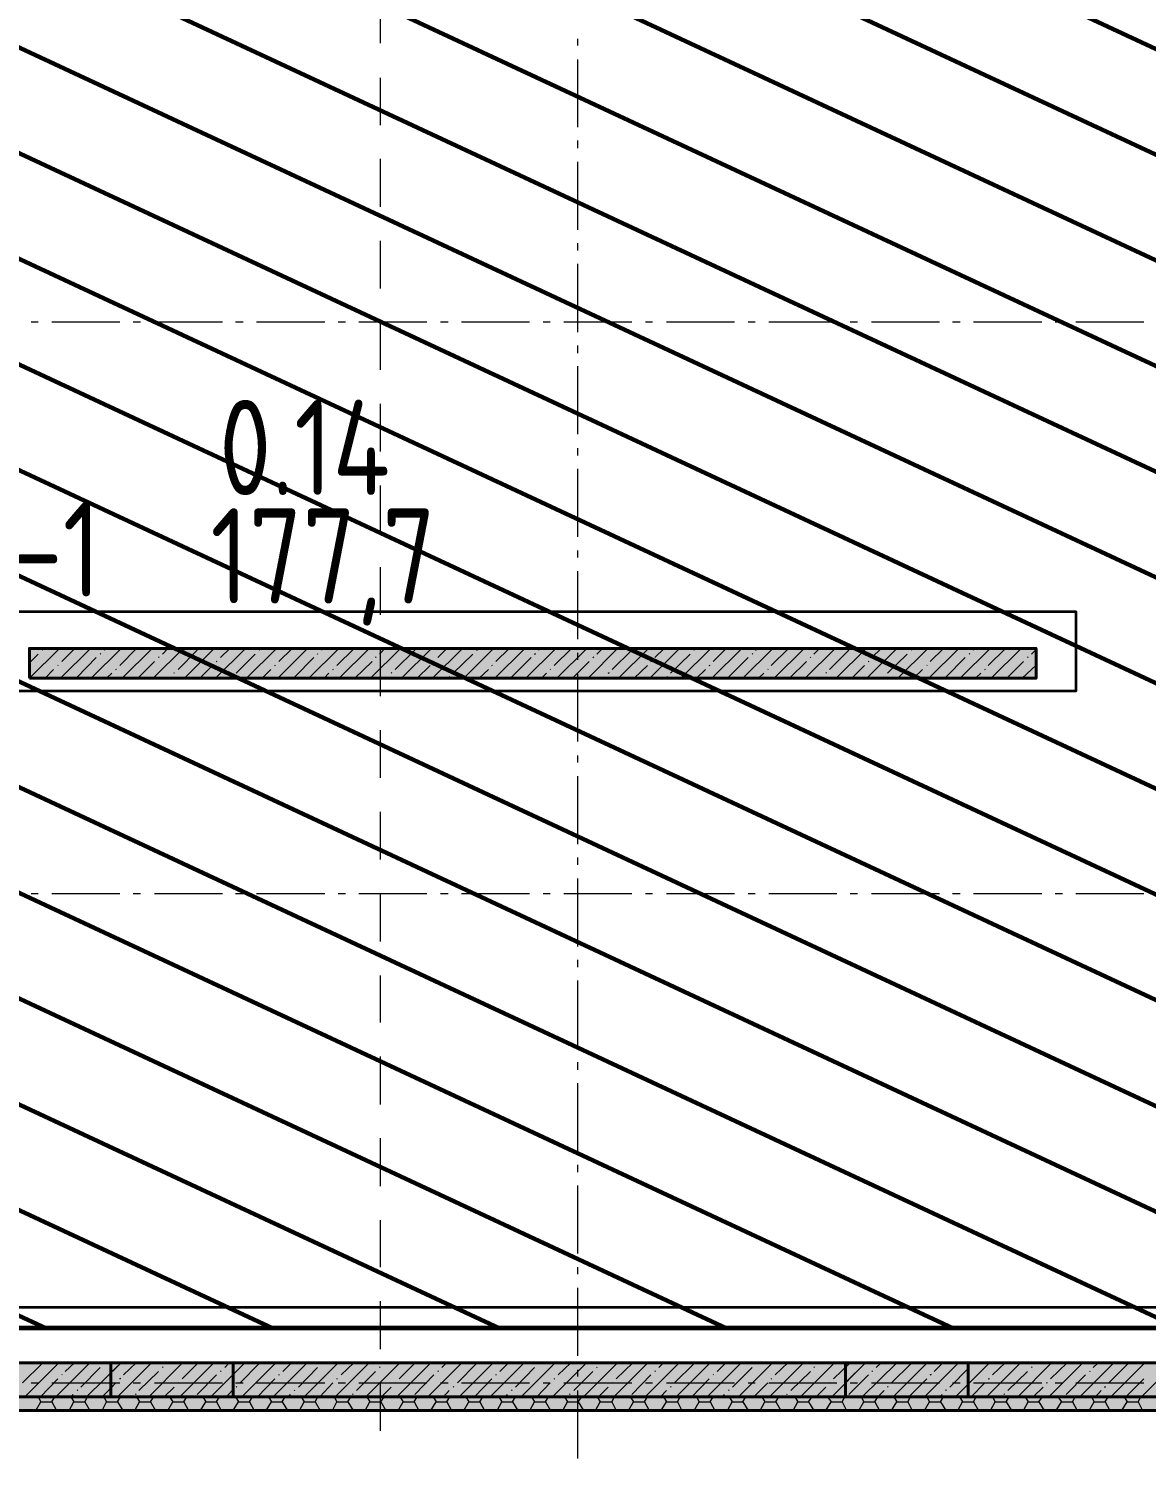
# Model space of a CAD drawing. Header units: millimetres. Extents: x -164500 to 426394, y -51911 to 102118.
# Drawn here: x -44215 to -35992, y 9 to 10530 of the extents above; entities that cross this region are included whole.
import ezdxf

# ---------------------------------------------------------------- set-up
doc = ezdxf.new("R2010")
doc.units = ezdxf.units.MM
doc.layers.add('0) шлифовка', color=5, linetype='Continuous', lineweight=60)
doc.layers.add('389 П-1', color=210, linetype='Continuous', lineweight=35)
doc.layers.add('PDF _Геометрия', color=7, linetype='Continuous', true_color=0x1f1f1f)
doc.layers.add('PDF _Сплошная заливка', color=7, linetype='Continuous', true_color=0xffffff)
doc.styles.get("Standard").update_dxf_attribs({"font": 'ГОСТ тип А.ttf'})
doc.linetypes.add('зигзаг', pattern='A,0.00254,-5.08,[131,ltypeshp.shx,S=5.08,R=0,X=-5.08,Y=0],-10.16,[131,ltypeshp.shx,S=5.08,R=180,X=5.08,Y=0],-5.08', length=20.32254)

msp = doc.modelspace()

# ---------------------------------------------------------------- hatches: boundary and pattern name
at = {"layer": '0) шлифовка', "true_color": 0x2776bb}
h = msp.add_hatch(dxfattribs=at)
h.set_pattern_fill('ANSI31', color=152, scale=222, angle=110)
h.set_pattern_definition([(155, (205553.1, 26879), (-297.8825, -638.811), [])])
h.paths.add_polyline_path([(-31300.449, 966.076), (-66546.826, 966.076), (-66546.826, 11069.754), (-31300.449, 11069.754)])
at = {"layer": 'PDF _Сплошная заливка', "linetype": 'зигзаг', "transparency": 33554559}
h = msp.add_hatch(color=256, dxfattribs=at)
h.paths.add_polyline_path([(-57120.962, 461.951), (-57120.962, 711.895), (-61624.195, 711.895), (-61624.195, 461.951)])
h.paths.add_polyline_path([(-53515.834, 711.895), (-53515.834, 461.951), (-31050.505, 461.951), (-31050.505, 711.895)])
h.paths.add_polyline_path([(-54418.175, 461.951), (-54418.175, 711.895), (-56218.621, 711.895), (-56218.621, 461.951)])

# ---------------------------------------------------------------- linework, layer by layer
at = {"layer": '0) шлифовка'}
msp.add_lwpolyline([(-31300.449, 966.076), (-66546.826, 966.076), (-66546.826, 11069.754), (-31300.449, 11069.754)], close=True, dxfattribs=at)
at = {"layer": '389 П-1'}
msp.add_lwpolyline([(-48510.899, 9751.818), (-48510.899, 10816.268), (-31637.678, 10816.268), (-31637.678, 1118.543), (-48510.899, 1118.543), (-48510.899, 8371.204)], dxfattribs=at)
msp.add_lwpolyline([(-44484.735, 5657.088), (-36509.832, 5657.088), (-36509.832, 6237.609), (-44484.735, 6237.609)], close=True, dxfattribs=at)
at = {"layer": 'PDF _Геометрия', "color": 7, "lineweight": 9}
for points in [[(-53448.052, 21978.339), (-31050.505, 21978.339), (-31050.505, 461.951), (-66805.243, 461.951)], [(-40175.589, 10404.649), (-40175.589, 10455.485)], [(-40175.589, 9803.088), (-40175.589, 10302.976)], [(-40175.589, 9650.579), (-40175.589, 9705.652)], [(-40175.589, 9049.019), (-40175.589, 9548.907)], [(-40175.589, 8896.51), (-40175.589, 8951.583)], [(-40175.589, 8294.95), (-40175.589, 8799.074)], [(-44195.879, 8371.204), (-44145.042, 8371.204)], [(-44043.37, 8371.204), (-43543.482, 8371.204)], [(-43446.046, 8371.204), (-43390.973, 8371.204)], [(-43289.301, 8371.204), (-42789.413, 8371.204)], [(-42691.977, 8371.204), (-42636.904, 8371.204)], [(-42539.468, 8371.204), (-42035.343, 8371.204)], [(-41937.908, 8371.204), (-41882.835, 8371.204)], [(-41785.399, 8371.204), (-41285.511, 8371.204)], [(-41183.838, 8371.204), (-41128.766, 8371.204)], [(-41031.33, 8371.204), (-40531.442, 8371.204)], [(-40429.769, 8371.204), (-40378.933, 8371.204)], [(-40277.261, 8371.204), (-39777.372, 8371.204)], [(-39675.7, 8371.204), (-39624.864, 8371.204)], [(-39523.192, 8371.204), (-39023.303, 8371.204)], [(-38921.631, 8371.204), (-38870.795, 8371.204)], [(-38769.123, 8371.204), (-38269.234, 8371.204)], [(-38171.798, 8371.204), (-38116.726, 8371.204)], [(-38015.054, 8371.204), (-37515.165, 8371.204)], [(-37417.729, 8371.204), (-37362.657, 8371.204)], [(-37265.221, 8371.204), (-36761.096, 8371.204)], [(-36663.66, 8371.204), (-36608.588, 8371.204)], [(-36511.152, 8371.204), (-36011.263, 8371.204)], [(-40175.589, 8142.441), (-40175.589, 8197.514)], [(-40175.589, 7545.117), (-40175.589, 8045.005)], [(-40175.589, 7388.372), (-40175.589, 7443.445)], [(-40175.589, 6791.048), (-40175.589, 7290.936)], [(-40175.589, 6638.539), (-40175.589, 6689.375)], [(-40175.589, 6036.979), (-40175.589, 6536.867)], [(-40175.589, 5884.47), (-40175.589, 5935.306)], [(-40175.589, 5282.909), (-40175.589, 5782.798)], [(-40175.589, 5130.401), (-40175.589, 5181.237)], [(-40175.589, 4528.84), (-40175.589, 5028.729)], [(-40175.589, 4376.332), (-40175.589, 4431.404)], [(-40175.589, 3774.771), (-40175.589, 4274.66)], [(-44195.879, 4164.515), (-44145.042, 4164.515)], [(-44043.37, 4164.515), (-43543.482, 4164.515)], [(-43446.046, 4164.515), (-43390.973, 4164.515)], [(-43289.301, 4164.515), (-42789.413, 4164.515)], [(-42691.977, 4164.515), (-42636.904, 4164.515)], [(-42539.468, 4164.515), (-42035.343, 4164.515)], [(-41937.908, 4164.515), (-41882.835, 4164.515)], [(-41785.399, 4164.515), (-41285.511, 4164.515)], [(-41183.838, 4164.515), (-41128.766, 4164.515)], [(-41031.33, 4164.515), (-40531.442, 4164.515)], [(-40429.769, 4164.515), (-40378.933, 4164.515)], [(-40277.261, 4164.515), (-39777.372, 4164.515)], [(-39675.7, 4164.515), (-39624.864, 4164.515)], [(-39523.192, 4164.515), (-39023.303, 4164.515)], [(-38921.631, 4164.515), (-38870.795, 4164.515)], [(-38769.123, 4164.515), (-38269.234, 4164.515)], [(-38171.798, 4164.515), (-38116.726, 4164.515)], [(-38015.054, 4164.515), (-37515.165, 4164.515)], [(-37417.729, 4164.515), (-37362.657, 4164.515)], [(-37265.221, 4164.515), (-36761.096, 4164.515)], [(-36663.66, 4164.515), (-36608.588, 4164.515)], [(-36511.152, 4164.515), (-36011.263, 4164.515)], [(-40175.589, 3622.263), (-40175.589, 3677.335)], [(-40175.589, 3020.702), (-40175.589, 3524.827)], [(-40175.589, 2868.194), (-40175.589, 2923.266)], [(-40175.589, 2270.869), (-40175.589, 2770.758)], [(-40175.589, 2114.125), (-40175.589, 2169.197)], [(-40175.589, 1516.8), (-40175.589, 2016.689)], [(-40175.589, 1364.292), (-40175.589, 1415.128)], [(-40175.589, 762.731), (-40175.589, 1262.62)], [(-40175.589, 610.223), (-40175.589, 661.059)], [(-44195.879, 563.623), (-44145.042, 563.623)], [(-44043.37, 563.623), (-43543.482, 563.623)], [(-43446.046, 563.623), (-43390.973, 563.623)], [(-43289.301, 563.623), (-42789.413, 563.623)], [(-42691.977, 563.623), (-42636.904, 563.623)], [(-42539.468, 563.623), (-42035.343, 563.623)], [(-41937.908, 563.623), (-41882.835, 563.623)], [(-41785.399, 563.623), (-41285.511, 563.623)], [(-41183.838, 563.623), (-41128.766, 563.623)], [(-41031.33, 563.623), (-40531.442, 563.623)], [(-40429.769, 563.623), (-40378.933, 563.623)], [(-40277.261, 563.623), (-39777.372, 563.623)], [(-39675.7, 563.623), (-39624.864, 563.623)], [(-39523.192, 563.623), (-39023.303, 563.623)], [(-38921.631, 563.623), (-38870.795, 563.623)], [(-38769.123, 563.623), (-38269.234, 563.623)], [(-38171.798, 563.623), (-38116.726, 563.623)], [(-38015.054, 563.623), (-37515.165, 563.623)], [(-37417.729, 563.623), (-37362.657, 563.623)], [(-37265.221, 563.623), (-36761.096, 563.623)], [(-36663.66, 563.623), (-36608.588, 563.623)], [(-36511.152, 563.623), (-36011.263, 563.623)], [(-40175.589, 8.662), (-40175.589, 508.55)]]:
    msp.add_lwpolyline(points, dxfattribs=at)
at = {"layer": 'PDF _Геометрия', "color": 7, "lineweight": 40}
for points in [[(-48915.165, 711.895), (-61624.195, 711.895), (-61624.195, 461.951), (-31050.505, 461.951), (-31050.505, 711.895), (-31050.505, 20266.856), (-31300.449, 20266.856), (-31300.449, 19678.004), (-34702.233, 19678.004), (-34702.233, 19428.06), (-31300.449, 19428.06), (-31300.449, 11171.427), (-34702.233, 11171.427), (-34702.233, 11370.535), (-34922.523, 11370.535), (-34922.523, 10951.137), (-34702.233, 10951.137), (-31300.449, 10951.137), (-31300.449, 711.895), (-48792.311, 711.895)], [(-71350.84, 4007.77), (-71350.84, 4109.442), (-71350.84, 8108.55), (-71350.84, 8112.787), (-66902.679, 8112.787), (-66902.679, 8108.55), (-66902.679, 461.951), (-66902.679, 360.278), (-30948.833, 360.278), (-30948.833, 461.951), (-30948.833, 360.278)]]:
    msp.add_lwpolyline(points, dxfattribs=at)
at = {"layer": 'PDF _Геометрия', "color": 8, "lineweight": 9, "true_color": 0x808080}
for points in [[(-41628.654, 10768.974), (-41628.654, 10421.594)], [(-41628.654, 10167.413), (-41628.654, 9820.033)], [(-41628.654, 9570.089), (-41628.654, 9218.472)], [(-41628.654, 8968.528), (-41628.654, 8616.912)], [(-41628.654, 8366.967), (-41628.654, 8019.587)], [(-41628.654, 7769.643), (-41628.654, 7418.026)], [(-41628.654, 7168.082), (-41628.654, 6816.466)], [(-41628.654, 6566.521), (-41628.654, 6214.905)], [(-41628.654, 5964.961), (-41628.654, 5617.581)], [(-41628.654, 5367.636), (-41628.654, 5016.02)], [(-41628.654, 4766.076), (-41628.654, 4414.459)], [(-41628.654, 4164.515), (-41628.654, 3812.898)], [(-41628.654, 3562.954), (-41628.654, 3215.574)], [(-41628.654, 2965.63), (-41628.654, 2614.013)], [(-41628.654, 2364.069), (-41628.654, 2012.452)], [(-41628.654, 1762.508), (-41628.654, 1415.128)], [(-41628.654, 1165.184), (-41628.654, 813.567)], [(-41628.654, 563.623), (-41628.654, 212.006)]]:
    msp.add_lwpolyline(points, dxfattribs=at)
at = {"layer": 'PDF _Геометрия', "lineweight": 9}
for points in [[(-44208.588, 5748.907), (-43988.298, 5969.197)], [(-44208.588, 5863.288), (-44145.042, 5926.834)], [(-44115.388, 5956.488), (-44111.152, 5960.724)], [(-43979.825, 5748.907), (-43759.535, 5969.197)], [(-43971.352, 5871.761), (-43873.916, 5969.197)], [(-43856.971, 5757.38), (-43717.172, 5901.416)], [(-43755.299, 5748.907), (-43535.009, 5969.197)], [(-43687.517, 5926.834), (-43683.281, 5931.07)], [(-43657.863, 5956.488), (-43649.39, 5969.197)], [(-43543.482, 5842.107), (-43420.628, 5969.197)], [(-43526.536, 5748.907), (-43306.246, 5969.197)], [(-43297.774, 5748.907), (-43077.484, 5969.197)], [(-43259.647, 5901.416), (-43255.41, 5905.652)], [(-43229.992, 5926.834), (-43191.865, 5969.197)], [(-43115.611, 5812.452), (-42975.812, 5956.488)], [(-43069.011, 5748.907), (-42848.721, 5969.197)], [(-42840.249, 5748.907), (-42619.959, 5969.197)], [(-42802.122, 5901.416), (-42734.34, 5969.197)], [(-42687.74, 5787.034), (-42547.941, 5926.834)], [(-42611.486, 5748.907), (-42391.196, 5969.197)], [(-42518.287, 5956.488), (-42514.05, 5960.724)], [(-42382.724, 5748.907), (-42162.434, 5969.197)], [(-42374.251, 5871.761), (-42276.815, 5969.197)], [(-42259.87, 5757.38), (-42115.834, 5901.416)], [(-42153.961, 5748.907), (-41933.671, 5969.197)], [(-42090.416, 5926.834), (-42086.18, 5931.07)], [(-42060.762, 5956.488), (-42048.052, 5969.197)], [(-41946.38, 5842.107), (-41819.29, 5969.197)], [(-41929.435, 5748.907), (-41709.145, 5969.197)], [(-41700.672, 5748.907), (-41480.382, 5969.197)], [(-41662.545, 5901.416), (-41658.309, 5905.652)], [(-41632.891, 5926.834), (-41594.764, 5969.197)], [(-41518.51, 5812.452), (-41374.474, 5956.488)], [(-41471.91, 5748.907), (-41251.62, 5969.197)], [(-41243.147, 5748.907), (-41022.857, 5969.197)], [(-41205.02, 5901.416), (-41137.239, 5969.197)], [(-41090.639, 5787.034), (-40946.603, 5926.834)], [(-41014.385, 5748.907), (-40794.095, 5969.197)], [(-40921.185, 5956.488), (-40912.712, 5960.724)], [(-40785.622, 5748.907), (-40565.332, 5969.197)], [(-40777.149, 5871.761), (-40679.714, 5969.197)], [(-40662.768, 5757.38), (-40518.733, 5901.416)], [(-40556.86, 5748.907), (-40336.57, 5969.197)], [(-40493.314, 5926.834), (-40484.842, 5931.07)], [(-40463.66, 5956.488), (-40450.951, 5969.197)], [(-40349.279, 5842.107), (-40222.188, 5969.197)], [(-40328.097, 5748.907), (-40107.807, 5969.197)], [(-40099.335, 5748.907), (-39883.281, 5969.197)], [(-40065.444, 5901.416), (-40056.971, 5905.652)], [(-40035.789, 5926.834), (-39993.426, 5969.197)], [(-39921.408, 5812.452), (-39777.372, 5956.488)], [(-39874.808, 5748.907), (-39654.518, 5969.197)], [(-39646.046, 5748.907), (-39425.756, 5969.197)], [(-39607.919, 5901.416), (-39540.137, 5969.197)], [(-39493.537, 5787.034), (-39349.502, 5926.834)], [(-39417.283, 5748.907), (-39196.993, 5969.197)], [(-39319.847, 5956.488), (-39315.611, 5960.724)], [(-39188.521, 5748.907), (-38968.231, 5969.197)], [(-39180.048, 5871.761), (-39082.612, 5969.197)], [(-39065.667, 5757.38), (-38921.631, 5901.416)], [(-38959.758, 5748.907), (-38739.468, 5969.197)], [(-38891.977, 5926.834), (-38887.74, 5931.07)], [(-38866.559, 5956.488), (-38853.85, 5969.197)], [(-38752.177, 5842.107), (-38625.087, 5969.197)], [(-38730.996, 5748.907), (-38510.706, 5969.197)], [(-38502.233, 5748.907), (-38281.943, 5969.197)], [(-38464.106, 5901.416), (-38459.87, 5905.652)], [(-38438.688, 5926.834), (-38396.324, 5969.197)], [(-38324.307, 5812.452), (-38180.271, 5956.488)], [(-38273.471, 5748.907), (-38053.181, 5969.197)], [(-38048.944, 5748.907), (-37828.654, 5969.197)], [(-38010.817, 5901.416), (-37943.036, 5969.197)], [(-37896.436, 5787.034), (-37752.4, 5926.834)], [(-37820.182, 5748.907), (-37599.892, 5969.197)], [(-37722.746, 5956.488), (-37718.51, 5960.724)], [(-37591.419, 5748.907), (-37371.129, 5969.197)], [(-37582.947, 5871.761), (-37485.511, 5969.197)], [(-37468.565, 5757.38), (-37324.53, 5901.416)], [(-37362.657, 5748.907), (-37142.367, 5969.197)], [(-37294.875, 5926.834), (-37290.639, 5931.07)], [(-37269.457, 5956.488), (-37256.748, 5969.197)], [(-37155.076, 5842.107), (-37027.986, 5969.197)], [(-37133.894, 5748.907), (-36913.604, 5969.197)], [(-36867.005, 5901.416), (-36862.768, 5905.652)], [(-36837.35, 5926.834), (-36803.459, 5960.724)], [(-44094.206, 5748.907), (-44030.661, 5812.452)], [(-44001.007, 5842.107), (-43996.77, 5846.343)], [(-43640.918, 5748.907), (-43602.79, 5787.034)], [(-43573.136, 5812.452), (-43568.9, 5816.689)], [(-43412.155, 5748.907), (-43289.301, 5871.761)], [(-43145.265, 5787.034), (-43141.029, 5791.271)], [(-42954.63, 5748.907), (-42861.43, 5842.107)], [(-42831.776, 5871.761), (-42827.54, 5875.997)], [(-42497.105, 5748.907), (-42433.56, 5812.452)], [(-42403.905, 5842.107), (-42399.669, 5846.343)], [(-42039.58, 5748.907), (-42005.689, 5787.034)], [(-41976.035, 5812.452), (-41971.798, 5816.689)], [(-41815.054, 5748.907), (-41687.963, 5871.761)], [(-41548.164, 5787.034), (-41543.928, 5791.271)], [(-41357.529, 5748.907), (-41260.093, 5842.107)], [(-41234.675, 5871.761), (-41230.438, 5875.997)], [(-40900.003, 5748.907), (-40832.222, 5812.452)], [(-40806.804, 5842.107), (-40802.568, 5846.343)], [(-40442.478, 5748.907), (-40404.351, 5787.034)], [(-40378.933, 5812.452), (-40374.697, 5816.689)], [(-40213.716, 5748.907), (-40090.862, 5871.761)], [(-39951.063, 5787.034), (-39942.59, 5791.271)], [(-39760.427, 5748.907), (-39662.991, 5842.107)], [(-39637.573, 5871.761), (-39629.1, 5875.997)], [(-39302.902, 5748.907), (-39235.12, 5812.452)], [(-39209.702, 5842.107), (-39201.23, 5846.343)], [(-38845.377, 5748.907), (-38807.25, 5787.034)], [(-38777.595, 5812.452), (-38773.359, 5816.689)], [(-38616.614, 5748.907), (-38493.76, 5871.761)], [(-38349.725, 5787.034), (-38345.488, 5791.271)], [(-38159.089, 5748.907), (-38065.89, 5842.107)], [(-38036.235, 5871.761), (-38031.999, 5875.997)], [(-37705.801, 5748.907), (-37638.019, 5812.452)], [(-37608.365, 5842.107), (-37604.128, 5846.343)], [(-37248.275, 5748.907), (-37210.148, 5787.034)], [(-37180.494, 5812.452), (-37176.258, 5816.689)], [(-37019.513, 5748.907), (-36896.659, 5871.761)], [(-36905.132, 5748.907), (-36803.459, 5846.343)], [(-43183.392, 5748.907), (-43174.92, 5757.38)], [(-42717.395, 5757.38), (-42713.158, 5761.616)], [(-41586.291, 5748.907), (-41577.818, 5757.38)], [(-41120.293, 5757.38), (-41116.057, 5761.616)], [(-39989.19, 5748.907), (-39976.481, 5757.38)], [(-39523.192, 5757.38), (-39514.719, 5761.616)], [(-38387.852, 5748.907), (-38379.379, 5757.38)], [(-37921.854, 5757.38), (-37917.618, 5761.616)], [(-44259.424, 563.623), (-44115.388, 707.659)], [(-44242.478, 461.951), (-43992.534, 711.895)], [(-44013.716, 461.951), (-43763.772, 711.895)], [(-43945.934, 648.35), (-43878.153, 711.895)], [(-43831.553, 533.968), (-43687.517, 678.004)], [(-43611.263, 639.877), (-43535.009, 711.895), (-43789.19, 461.951)], [(-43657.863, 707.659), (-43653.627, 711.895)], [(-42624.195, 711.895), (-42874.139, 461.951), (-42708.922, 627.168)], [(-42658.086, 563.623), (-42518.287, 707.659)], [(-42645.377, 461.951), (-42395.433, 711.895)], [(-42416.614, 461.951), (-42166.67, 711.895)], [(-42344.597, 648.35), (-42281.051, 711.895)], [(-42230.215, 533.968), (-42090.416, 678.004)], [(-42187.852, 461.951), (-41937.908, 711.895)], [(-42060.762, 707.659), (-42056.525, 711.895)], [(-41959.089, 461.951), (-41709.145, 711.895)], [(-41916.726, 622.932), (-41823.526, 711.895)], [(-41802.345, 508.55), (-41662.545, 648.35)], [(-41734.563, 461.951), (-41484.619, 711.895)], [(-41632.891, 678.004), (-41628.654, 682.241)], [(-41603.236, 707.659), (-41594.764, 711.895)], [(-41505.801, 461.951), (-41255.856, 711.895)], [(-41488.855, 593.277), (-41370.238, 711.895)], [(-41277.038, 461.951), (-41027.094, 711.895)], [(-41205.02, 648.35), (-41200.784, 652.586)], [(-41175.366, 678.004), (-41141.475, 711.895)], [(-41060.984, 563.623), (-40921.185, 707.659)], [(-41048.275, 461.951), (-40798.331, 711.895)], [(-40819.513, 461.951), (-40569.569, 711.895)], [(-40747.495, 648.35), (-40683.95, 711.895)], [(-40633.114, 533.968), (-40493.314, 678.004)], [(-40590.75, 461.951), (-40340.806, 711.895)], [(-40463.66, 707.659), (-40459.424, 711.895)], [(-40361.988, 461.951), (-40112.044, 711.895)], [(-40319.624, 622.932), (-40226.425, 711.895)], [(-40205.243, 508.55), (-40065.444, 648.35)], [(-40133.225, 461.951), (-39883.281, 711.895)], [(-40035.789, 678.004), (-40031.553, 682.241)], [(-40006.135, 707.659), (-39997.662, 711.895)], [(-39908.699, 461.951), (-39658.755, 711.895)], [(-39891.754, 593.277), (-39768.9, 711.895)], [(-39679.937, 461.951), (-39429.992, 711.895)], [(-39607.919, 648.35), (-39603.682, 652.586)], [(-39578.264, 678.004), (-39544.374, 711.895)], [(-39463.883, 563.623), (-39319.847, 707.659)], [(-39451.174, 461.951), (-39201.23, 711.895)], [(-39222.411, 461.951), (-38972.467, 711.895)], [(-39150.394, 648.35), (-39086.848, 711.895)], [(-39036.012, 533.968), (-38891.977, 678.004)], [(-38993.649, 461.951), (-38743.705, 711.895)], [(-38866.559, 707.659), (-38862.322, 711.895)], [(-38764.886, 461.951), (-38514.942, 711.895)], [(-38722.523, 622.932), (-38629.323, 711.895)], [(-38608.142, 508.55), (-38464.106, 648.35)], [(-38536.124, 461.951), (-38286.18, 711.895)], [(-38438.688, 678.004), (-38434.452, 682.241)], [(-38409.034, 707.659), (-38400.561, 711.895)], [(-38205.689, 567.859), (-38057.417, 711.895), (-38307.361, 461.951)], [(-38205.689, 682.241), (-38171.798, 711.895), (-38294.652, 593.277)], [(-37294.875, 678.004), (-37438.911, 533.968), (-37303.348, 669.531)], [(-37146.603, 711.895), (-37396.547, 461.951), (-37303.348, 555.15)], [(-37269.457, 707.659), (-37260.984, 711.895)], [(-37167.785, 461.951), (-36917.841, 711.895)], [(-37125.421, 622.932), (-37032.222, 711.895)], [(-37011.04, 508.55), (-36867.005, 648.35)], [(-36939.022, 461.951), (-36689.078, 711.895)], [(-36837.35, 678.004), (-36833.114, 682.241)], [(-36811.932, 707.659), (-36803.459, 711.895)], [(-36710.26, 461.951), (-36460.316, 711.895)], [(-36697.551, 593.277), (-36574.697, 711.895)], [(-36481.497, 461.951), (-36231.553, 711.895)], [(-36409.479, 648.35), (-36405.243, 652.586)], [(-36384.061, 678.004), (-36345.934, 711.895)], [(-36269.68, 563.623), (-36125.644, 707.659)], [(-36252.735, 461.951), (-36002.79, 711.895)], [(-35905.355, 584.805), (-35778.264, 711.895), (-36028.209, 461.951)], [(-44128.097, 461.951), (-44001.007, 593.277)], [(-43971.352, 622.932), (-43967.116, 627.168)], [(-43611.263, 525.496), (-43573.136, 563.623), (-43674.808, 461.951)], [(-42687.74, 533.968), (-42683.504, 538.205)], [(-42530.996, 461.951), (-42403.905, 593.277)], [(-42374.251, 622.932), (-42370.015, 627.168)], [(-42073.471, 461.951), (-41976.035, 563.623)], [(-41946.38, 593.277), (-41942.144, 597.514)], [(-41620.182, 461.951), (-41548.164, 533.968)], [(-41518.51, 563.623), (-41514.273, 567.859)], [(-41374.474, 478.896), (-41234.675, 622.932)], [(-41090.639, 533.968), (-41086.403, 538.205)], [(-40933.894, 461.951), (-40806.804, 593.277)], [(-40777.149, 622.932), (-40772.913, 627.168)], [(-40476.369, 461.951), (-40378.933, 563.623)], [(-40349.279, 593.277), (-40345.042, 597.514)], [(-40023.08, 461.951), (-39951.063, 533.968)], [(-39921.408, 563.623), (-39917.172, 567.859)], [(-39777.372, 478.896), (-39637.573, 622.932)], [(-39493.537, 533.968), (-39489.301, 538.205)], [(-39336.793, 461.951), (-39209.702, 593.277)], [(-39180.048, 622.932), (-39175.812, 627.168)], [(-38879.268, 461.951), (-38777.595, 563.623)], [(-38752.177, 593.277), (-38747.941, 597.514)], [(-38421.743, 461.951), (-38349.725, 533.968)], [(-38324.307, 563.623), (-38320.07, 567.859)], [(-37282.166, 461.951), (-37180.494, 563.623)], [(-37155.076, 593.277), (-37146.603, 597.514)], [(-36824.641, 461.951), (-36752.623, 533.968)], [(-36727.205, 563.623), (-36718.733, 567.859)], [(-36583.17, 478.896), (-36439.134, 622.932)], [(-36299.335, 533.968), (-36290.862, 538.205)], [(-36142.59, 461.951), (-36011.263, 593.277)], [(-43899.335, 461.951), (-43886.625, 478.896)], [(-43856.971, 508.55), (-43852.735, 512.787)], [(-42302.233, 461.951), (-42289.524, 478.896)], [(-42259.87, 508.55), (-42255.633, 512.787)], [(-41831.999, 478.896), (-41827.763, 483.132)], [(-41162.657, 461.951), (-41120.293, 508.55)], [(-40705.132, 461.951), (-40692.423, 478.896)], [(-40662.768, 508.55), (-40658.532, 512.787)], [(-40234.898, 478.896), (-40230.661, 483.132)], [(-39565.555, 461.951), (-39523.192, 508.55)], [(-39108.03, 461.951), (-39095.321, 478.896)], [(-39065.667, 508.55), (-39061.43, 512.787)], [(-38637.796, 478.896), (-38633.56, 483.132)], [(-37040.695, 478.896), (-37036.458, 483.132)], [(-36367.116, 461.951), (-36324.753, 508.55)]]:
    msp.add_lwpolyline(points, dxfattribs=at)
at = {"layer": 'PDF _Геометрия', "color": 7, "lineweight": 40}
for points in [[(-44208.588, 5748.907), (-36803.459, 5748.907), (-36803.459, 5969.197), (-44208.588, 5969.197)], [(-42708.922, 461.951), (-42708.922, 711.895), (-43611.263, 711.895), (-43611.263, 461.951)], [(-37303.348, 461.951), (-37303.348, 711.895), (-38205.689, 711.895), (-38205.689, 461.951)]]:
    msp.add_lwpolyline(points, close=True, dxfattribs=at)
at = {"layer": 'PDF _Геометрия', "lineweight": 9}
for points in [[(-43310.483, 711.895), (-43560.427, 461.951)], [(-43424.864, 711.895), (-43518.064, 622.932)], [(-43259.647, 648.35), (-43403.682, 508.55)], [(-43081.72, 711.895), (-43331.665, 461.951)], [(-43225.756, 682.241), (-43229.992, 678.004)], [(-43196.102, 711.895), (-43200.338, 707.659)], [(-42852.958, 711.895), (-43102.902, 461.951)], [(-42967.339, 711.895), (-43085.957, 593.277)], [(-42797.885, 652.586), (-42802.122, 648.35)], [(-42738.576, 711.895), (-42772.467, 678.004)], [(-37828.654, 711.895), (-38082.835, 461.951)], [(-38006.581, 652.586), (-38010.817, 648.35)], [(-37943.036, 711.895), (-37981.163, 678.004)], [(-37722.746, 707.659), (-37866.782, 563.623)], [(-37604.128, 711.895), (-37854.073, 461.951)], [(-37375.366, 711.895), (-37625.31, 461.951)], [(-37489.747, 711.895), (-37553.292, 648.35)], [(-43539.245, 597.514), (-43543.482, 593.277)], [(-43145.265, 533.968), (-43217.283, 461.951)], [(-43111.375, 567.859), (-43115.611, 563.623)], [(-42831.776, 622.932), (-42975.812, 478.896)], [(-38036.235, 622.932), (-38180.271, 478.896)], [(-37892.2, 538.205), (-37896.436, 533.968)], [(-37608.365, 593.277), (-37739.691, 461.951)], [(-37574.474, 627.168), (-37582.947, 622.932)], [(-43424.864, 483.132), (-43429.1, 478.896)], [(-42717.395, 508.55), (-42759.758, 461.951)], [(-37921.854, 508.55), (-37968.454, 461.951)], [(-37493.983, 478.896), (-37510.929, 461.951)], [(-37464.329, 512.787), (-37468.565, 508.55)]]:
    msp.add_lwpolyline(points, close=True, dxfattribs=at)
at = {"layer": 'PDF _Геометрия', "color": 251, "lineweight": 9, "true_color": 0x4a4a4a}
for points in [[(-44161.988, 360.278), (-44123.861, 423.824)], [(-44145.042, 461.951), (-44123.861, 423.824), (-44043.37, 423.824), (-44009.479, 360.278)], [(-44043.37, 423.824), (-44022.188, 461.951)], [(-43916.28, 360.278), (-43882.389, 423.824)], [(-43903.571, 461.951), (-43882.389, 423.824), (-43801.899, 423.824), (-43763.772, 360.278)], [(-43801.899, 423.824), (-43780.717, 461.951)], [(-43674.808, 360.278), (-43640.918, 423.824)], [(-43662.099, 461.951), (-43640.918, 423.824), (-43560.427, 423.824), (-43522.3, 360.278)], [(-43560.427, 423.824), (-43539.245, 461.951)], [(-43433.337, 360.278), (-43399.446, 423.824)], [(-43420.628, 461.951), (-43399.446, 423.824), (-43318.955, 423.824), (-43280.828, 360.278)], [(-43318.955, 423.824), (-43293.537, 461.951)], [(-43191.865, 360.278), (-43153.738, 423.824)], [(-43179.156, 461.951), (-43153.738, 423.824), (-43073.248, 423.824), (-43039.357, 360.278)], [(-43073.248, 423.824), (-43052.066, 461.951)], [(-42950.394, 360.278), (-42912.267, 423.824)], [(-42933.448, 461.951), (-42912.267, 423.824), (-42831.776, 423.824), (-42797.885, 360.278)], [(-42831.776, 423.824), (-42810.594, 461.951)], [(-42708.922, 360.278), (-42670.795, 423.824)], [(-42691.977, 461.951), (-42670.795, 423.824), (-42590.304, 423.824), (-42556.414, 360.278)], [(-42590.304, 423.824), (-42569.123, 461.951)], [(-42467.45, 360.278), (-42429.323, 423.824)], [(-42450.505, 461.951), (-42429.323, 423.824), (-42348.833, 423.824), (-42310.706, 360.278)], [(-42348.833, 423.824), (-42327.651, 461.951)], [(-42221.743, 360.278), (-42187.852, 423.824)], [(-42209.034, 461.951), (-42187.852, 423.824), (-42107.361, 423.824), (-42069.234, 360.278)], [(-42107.361, 423.824), (-42086.18, 461.951)], [(-41980.271, 360.278), (-41946.38, 423.824)], [(-41967.562, 461.951), (-41946.38, 423.824), (-41865.89, 423.824), (-41827.763, 360.278)], [(-41865.89, 423.824), (-41844.708, 461.951)], [(-41738.799, 360.278), (-41704.909, 423.824)], [(-41726.09, 461.951), (-41704.909, 423.824), (-41624.418, 423.824), (-41586.291, 360.278)], [(-41624.418, 423.824), (-41599, 461.951)], [(-41497.328, 360.278), (-41459.201, 423.824)], [(-41484.619, 461.951), (-41459.201, 423.824), (-41378.71, 423.824), (-41344.819, 360.278)], [(-41378.71, 423.824), (-41357.529, 461.951)], [(-41255.856, 360.278), (-41217.729, 423.824)], [(-41238.911, 461.951), (-41217.729, 423.824), (-41137.239, 423.824), (-41103.348, 360.278)], [(-41137.239, 423.824), (-41116.057, 461.951)], [(-41014.385, 360.278), (-40976.258, 423.824)], [(-40997.439, 461.951), (-40976.258, 423.824), (-40895.767, 423.824), (-40861.876, 360.278)], [(-40895.767, 423.824), (-40874.585, 461.951)], [(-40768.677, 360.278), (-40734.786, 423.824)], [(-40755.968, 461.951), (-40734.786, 423.824), (-40654.296, 423.824), (-40616.168, 360.278)], [(-40654.296, 423.824), (-40633.114, 461.951)], [(-40527.205, 360.278), (-40493.314, 423.824)], [(-40514.496, 461.951), (-40493.314, 423.824), (-40412.824, 423.824), (-40374.697, 360.278)], [(-40412.824, 423.824), (-40391.642, 461.951)], [(-40285.734, 360.278), (-40251.843, 423.824)], [(-40273.025, 461.951), (-40251.843, 423.824), (-40171.352, 423.824), (-40133.225, 360.278)], [(-40171.352, 423.824), (-40145.934, 461.951)], [(-40044.262, 360.278), (-40010.371, 423.824)], [(-40031.553, 461.951), (-40010.371, 423.824), (-39925.644, 423.824), (-39891.754, 360.278)], [(-39925.644, 423.824), (-39904.463, 461.951)], [(-39802.79, 360.278), (-39764.663, 423.824)], [(-39790.081, 461.951), (-39764.663, 423.824), (-39684.173, 423.824), (-39650.282, 360.278)], [(-39684.173, 423.824), (-39662.991, 461.951)], [(-39561.319, 360.278), (-39523.192, 423.824)], [(-39544.374, 461.951), (-39523.192, 423.824), (-39442.701, 423.824), (-39408.811, 360.278)], [(-39442.701, 423.824), (-39421.52, 461.951)], [(-39319.847, 360.278), (-39281.72, 423.824)], [(-39302.902, 461.951), (-39281.72, 423.824), (-39201.23, 423.824), (-39167.339, 360.278)], [(-39201.23, 423.824), (-39180.048, 461.951)], [(-39074.139, 360.278), (-39040.249, 423.824)], [(-39061.43, 461.951), (-39040.249, 423.824), (-38959.758, 423.824), (-38921.631, 360.278)], [(-38959.758, 423.824), (-38938.576, 461.951)], [(-38832.668, 360.278), (-38798.777, 423.824)], [(-38819.959, 461.951), (-38798.777, 423.824), (-38718.287, 423.824), (-38680.159, 360.278)], [(-38718.287, 423.824), (-38697.105, 461.951)], [(-38591.196, 360.278), (-38557.306, 423.824)], [(-38578.487, 461.951), (-38557.306, 423.824), (-38476.815, 423.824), (-38438.688, 360.278)], [(-38476.815, 423.824), (-38451.397, 461.951)], [(-38349.725, 360.278), (-38311.598, 423.824)], [(-38337.016, 461.951), (-38311.598, 423.824), (-38231.107, 423.824), (-38197.216, 360.278)], [(-38231.107, 423.824), (-38209.925, 461.951)], [(-38108.253, 360.278), (-38070.126, 423.824)], [(-38091.308, 461.951), (-38070.126, 423.824), (-37989.636, 423.824), (-37955.745, 360.278)], [(-37989.636, 423.824), (-37968.454, 461.951)], [(-37866.782, 360.278), (-37828.654, 423.824)], [(-37849.836, 461.951), (-37828.654, 423.824), (-37748.164, 423.824), (-37714.273, 360.278)], [(-37748.164, 423.824), (-37726.982, 461.951)], [(-37625.31, 360.278), (-37587.183, 423.824)], [(-37608.365, 461.951), (-37587.183, 423.824), (-37506.692, 423.824), (-37468.565, 360.278)], [(-37506.692, 423.824), (-37485.511, 461.951)], [(-37379.602, 360.278), (-37345.711, 423.824)], [(-37366.893, 461.951), (-37345.711, 423.824), (-37265.221, 423.824), (-37227.094, 360.278)], [(-37265.221, 423.824), (-37244.039, 461.951)], [(-37138.131, 360.278), (-37104.24, 423.824)], [(-37125.421, 461.951), (-37104.24, 423.824), (-37023.749, 423.824), (-36985.622, 360.278)], [(-37023.749, 423.824), (-37002.568, 461.951)], [(-36896.659, 360.278), (-36862.768, 423.824)], [(-36883.95, 461.951), (-36862.768, 423.824), (-36782.278, 423.824), (-36744.151, 360.278)], [(-36782.278, 423.824), (-36756.86, 461.951)], [(-36655.187, 360.278), (-36617.06, 423.824)], [(-36642.478, 461.951), (-36617.06, 423.824), (-36536.57, 423.824), (-36502.679, 360.278)], [(-36536.57, 423.824), (-36515.388, 461.951)], [(-36413.716, 360.278), (-36375.589, 423.824)], [(-36396.77, 461.951), (-36375.589, 423.824), (-36295.098, 423.824), (-36261.207, 360.278)], [(-36295.098, 423.824), (-36273.916, 461.951)], [(-36172.244, 360.278), (-36134.117, 423.824)], [(-36155.299, 461.951), (-36134.117, 423.824), (-36053.627, 423.824), (-36019.736, 360.278)], [(-36053.627, 423.824), (-36032.445, 461.951)]]:
    msp.add_lwpolyline(points, dxfattribs=at)
at = {"layer": 'PDF _Сплошная заливка', "linetype": 'зигзаг', "lineweight": 5, "transparency": 33554559}
for points in [[(-44208.588, 5969.197), (-44208.588, 5748.907), (-36803.459, 5969.197), (-36803.459, 5748.907)], [(-43611.263, 711.895), (-43611.263, 461.951), (-42708.939, 711.895), (-42708.939, 461.951)], [(-38205.689, 711.895), (-38205.689, 461.951), (-37303.348, 711.895), (-37303.348, 461.951)], [(-66902.679, 461.951), (-66902.679, 360.278), (-30948.833, 461.951), (-30948.833, 360.278)]]:
    msp.add_solid(points, dxfattribs=at)

# ---------------------------------------------------------------- texts
at = {"char_height": 700, "attachment_point": 4}
for s, insert in [('0.14', (-42814.387, 7447.316)), ('П-1', (-44847.322, 6699.495)), ('177,7', (-42877.846, 6568.351))]:
    msp.add_mtext(s, dxfattribs=dict(at, insert=insert))

doc.saveas('drawing.dxf')
